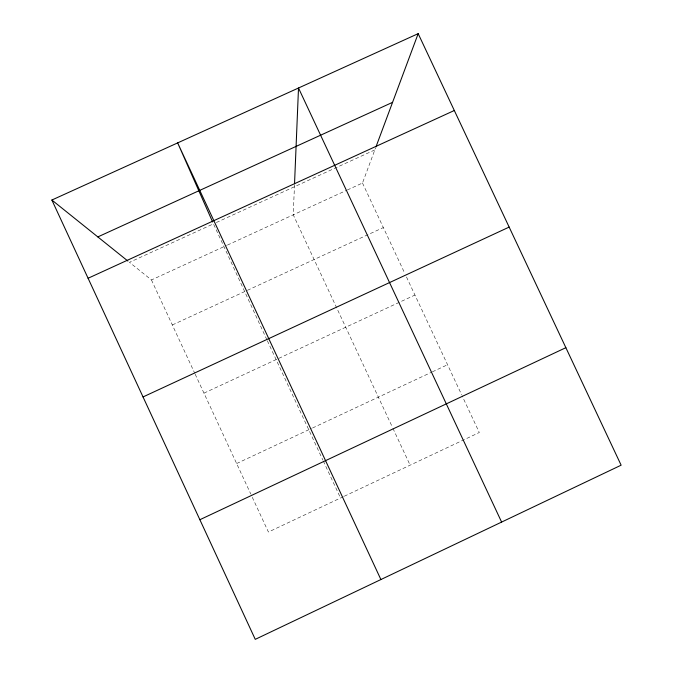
<?xml version="1.0" encoding="UTF-8"?>
<svg xmlns="http://www.w3.org/2000/svg" width="673" height="673" viewBox="0 0 673 673"><rect width="100%" height="100%" fill="white"/><g stroke="black" fill="none" stroke-linecap="round" stroke-linejoin="round"><path stroke-width="0.5" stroke-dasharray="3.37 2.52" d="M294.496 184.713L293.251 214.83L392.477 427.38M347.31 189.996L362.486 183.031L375.568 147.942M343.348 496.674L268.418 532.032L251.197 494.933M344.29 496.228L479.302 432.52L462.107 395.8M236.635 463.546L311.582 428.432M312.524 427.994L431.452 372.287M432.394 371.841L447.562 364.732M203.969 393.141L414.938 295.052M172.33 324.966L244.484 291.661M247.353 290.341L383.341 227.567M216.319 222.536L374.836 149.902M266.887 339.781L213.459 223.848L129.485 262.327L151.459 279.96L226.481 245.502M227.432 245.065L346.359 190.434M362.486 183.031L404.7 273.188M406.484 276.99L461.67 394.858M392.914 428.331L410.118 465.169M267.324 340.723L322.88 460.088M323.326 461.039L340.53 498.003M151.459 279.96L194.741 373.254M195.178 374.205L250.76 493.982"/><path stroke-width="1.01" d="M294.538 183.695L298.509 88.003L501.612 522.08M375.938 146.958L418.177 33.65L621.129 465.186L255.26 639.35L51.871 200.032L418.177 33.65M199.873 519.716L565.867 347.68M143.038 396.944L509.15 227.087M88.087 278.26L454.317 110.498M97.829 236.913L392.569 102.346M51.871 200.032L127.887 261.04M380.901 579.546L177.655 142.895L212.626 221.972"/></g></svg>
